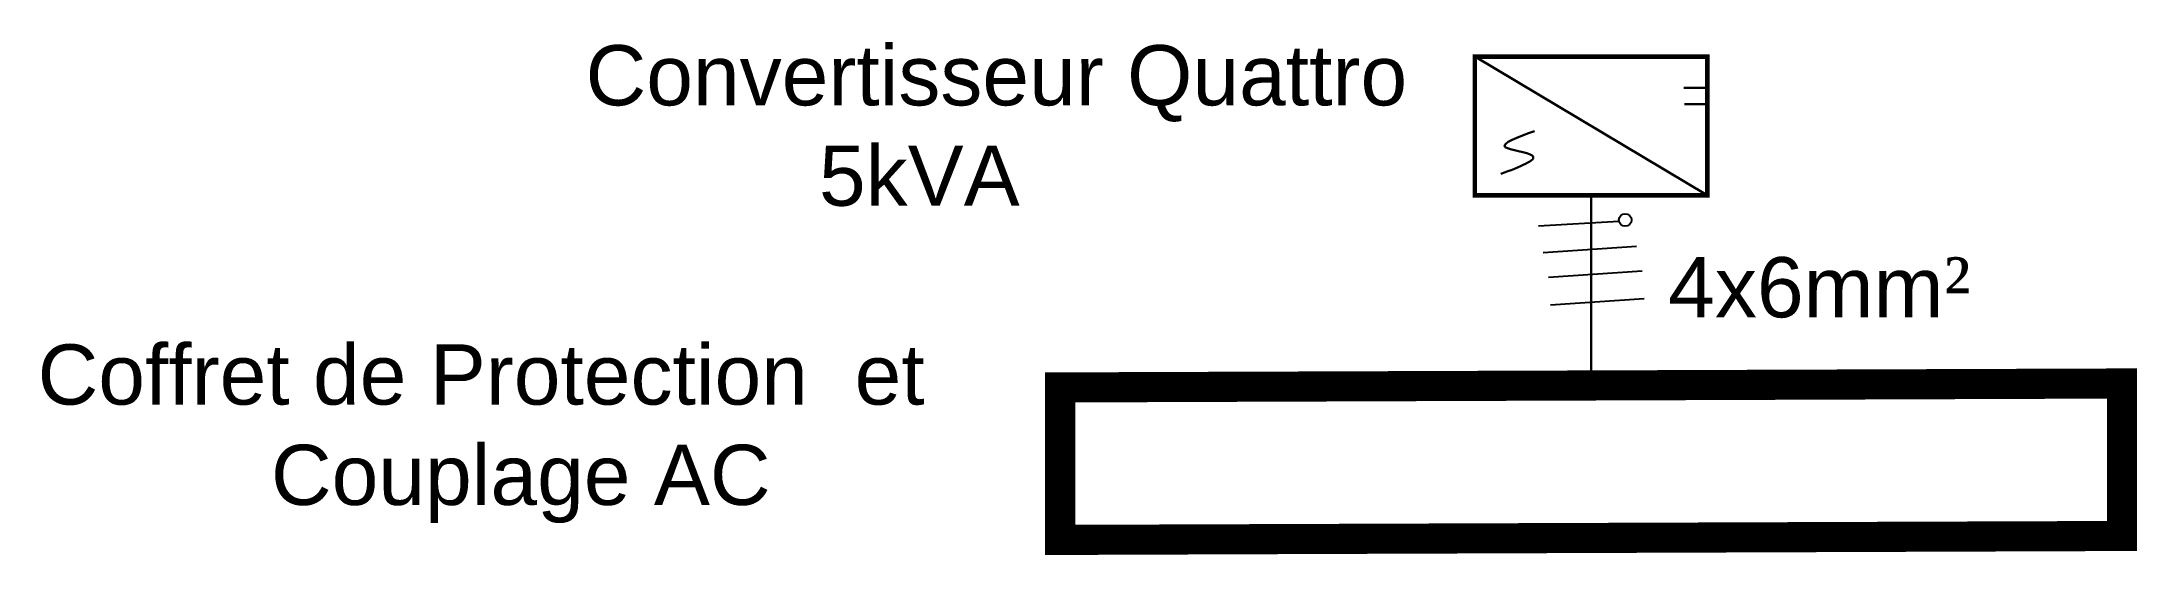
# Model space of a CAD drawing. Header units: millimetres. Extents: x 3004.6 to 3074.3, y 1744.8 to 1761.8.
import ezdxf

# ---------------------------------------------------------------- set-up
doc = ezdxf.new("R2010")
doc.units = ezdxf.units.MM
doc.styles.get("Standard").update_dxf_attribs({"font": 'arial.ttf'})

msp = doc.modelspace()

# ---------------------------------------------------------------- linework, layer by layer
at = {"lineweight": 35}
msp.add_line((3059.962, 1756.74), (3052.231, 1761.346), dxfattribs=at)
for p, q in [((3059.556, 1761.323), (3056.654, 1761.323)), ((3057.015, 1755.868), (3054.343, 1755.717)), ((3057.611, 1755.035), (3054.498, 1754.827)), ((3057.796, 1754.213), (3054.683, 1754.005)), ((3057.863, 1753.297), (3054.75, 1753.088))]:
    msp.add_line(p, q)
at = {"lineweight": 30}
for p, q in [((3059.952, 1760.304), (3059.185, 1760.304)), ((3059.969, 1759.766), (3059.202, 1759.766)), ((3056.096, 1756.74), (3056.096, 1750.381))]:
    msp.add_line(p, q, dxfattribs=at)
for points, const_width in [([(3059.962, 1756.74), (3052.231, 1756.74), (3052.231, 1761.346), (3059.962, 1761.346)], 0.15), ([(3073.757, 1750.487), (3038.436, 1750.356), (3038.436, 1745.291), (3073.757, 1745.422)], 1)]:
    msp.add_lwpolyline(points, close=True, dxfattribs=dict(const_width=const_width))
msp.add_circle((3057.231, 1755.918), 0.209)
msp.add_spline([(3053.096, 1757.449), (3054.141, 1758.056), (3053.243, 1758.342), (3054.219, 1758.872)], degree=3, dxfattribs=at)

# ---------------------------------------------------------------- texts
at = {"char_height": 2, "attachment_point": 1}
for s, width, gutter_width, insert in [('Convertisseur Quattro\\P          5kVA ', 37.85832, 4.917, (3022.652, 1761.725)), ('\\pxqc;4x6mm{\\A1;\\fTimes New Roman|b0|i0|c0|p18;²}', 14.19344, 7.165, (3056.597, 1754.684)), ('Coffret de Protection  et\\P          Couplage AC', 34.6944, 4.917, (3004.425, 1751.786))]:
    msp.add_mtext_dynamic_manual_height_columns(s, width=width, gutter_width=gutter_width, heights=[0], dxfattribs=dict(at, insert=insert))

doc.saveas('drawing.dxf')
